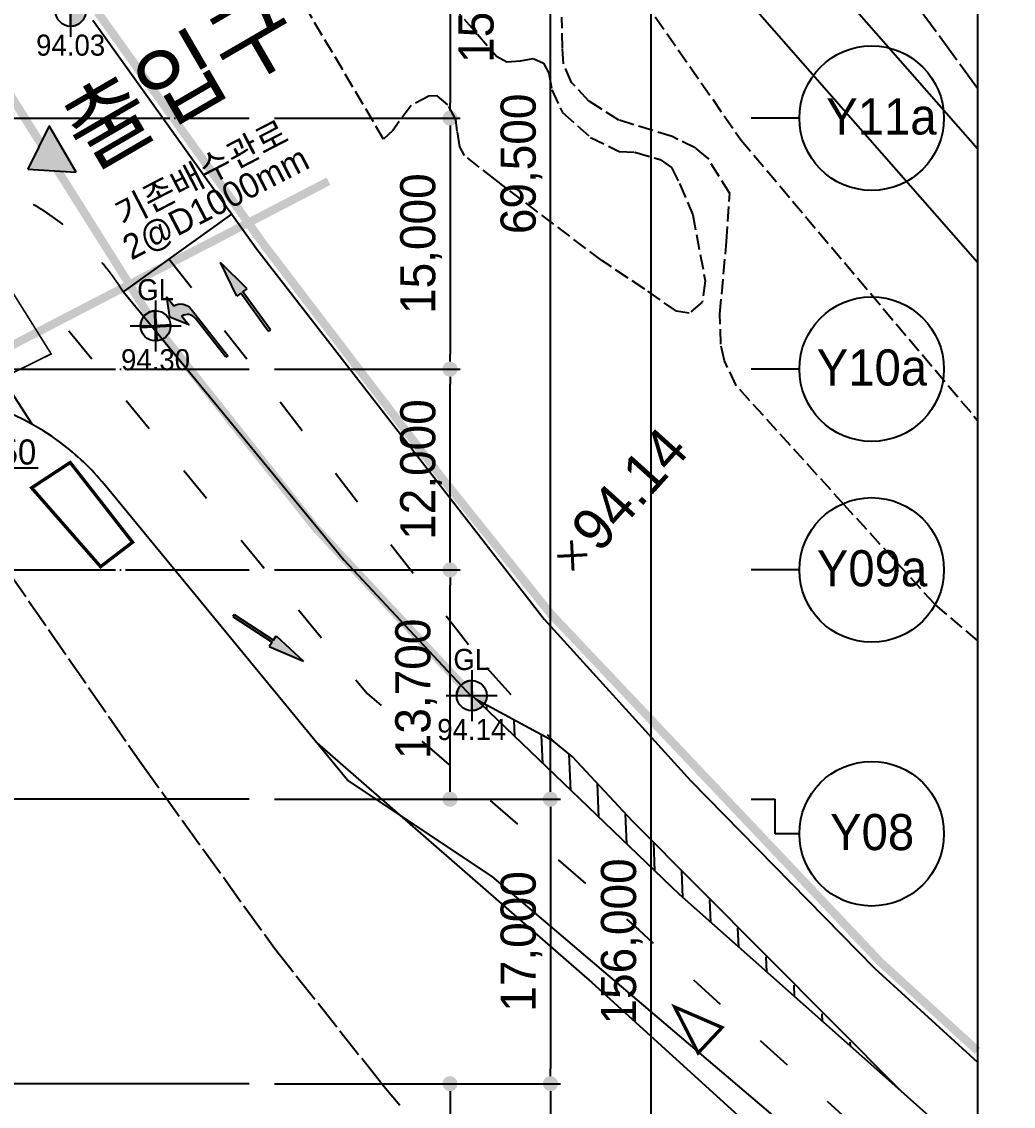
# Model space of a CAD drawing. Header units: millimetres. Extents: x 44352463 to 44913170, y -12080373 to -11704434.
# Drawn here: x 44731680 to 44790947, y -11942469 to -11877654 of the extents above; entities that cross this region are included whole.
import ezdxf
from ezdxf.enums import TextEntityAlignment as Align

# ---------------------------------------------------------------- set-up
doc = ezdxf.new("R2010")
doc.units = ezdxf.units.MM
doc.header["$LTSCALE"] = 600
doc.header["$MEASUREMENT"] = 0
for name, pattern in [('2313', [2, 1.5, -0.5]), ('5112', [3.5, 3, -0.5]), ('ACAD_ISO03W100', [30, 12, -18]), ('CEN', [6.2, 6, -0.1, 0, -0.1]), ('HID', [0.345, 0.225, -0.12]), ('PHANTOM', [2.5, 1.25, -0.25, 0.25, -0.25, 0.25, -0.25])]:
    doc.linetypes.add(name, pattern=pattern)
doc.layers.get('0').update_dxf_attribs({"linetype": 'CONTINUOUS'})
doc.layers.get('DEFPOINTS').update_dxf_attribs({"color": 117, "linetype": 'CONTINUOUS'})
for name, color, linetype in [('# 토목공사', 8, 'CONTINUOUS'), ('+공사계획', 4, 'CONTINUOUS'), ('--휀스', 252, 'FENCELINE1'), ('-JS-횡단보도(신설)', 1, 'CONTINUOUS'), ('-won-차선', 252, 'CONTINUOUS'), ('0-도로', 252, 'CONTINUOUS'), ('0-현황차선', 252, 'CONTINUOUS'), ('3 dim0', 7, 'CONTINUOUS'), ('A-LEAD', 7, 'CONTINUOUS'), ('A-TEX-SYM', 3, 'CONTINUOUS'), ('A-중심선', 10, 'CEN'), ('ASP', 252, 'CONTINUOUS'), ('B0014118', 252, 'CONTINUOUS'), ('D0015112', 252, '5112'), ('ELE7', 7, 'CONTINUOUS'), ('f0027132', 7, 'CONTINUOUS'), ('F0027217', 7, 'CONTINUOUS'), ('G0022313', 252, '2313'), ('SYM-2', 7, 'CONTINUOUS'), ('SYM1', 7, 'CONTINUOUS'), ('교량', 252, 'CONTINUOUS'), ('노면', 252, 'CONTINUOUS'), ('대지경계선', 2, 'CONTINUOUS'), ('지시선2', 7, 'CONTINUOUS'), ('충돌방지대(고무범퍼)', 252, 'CONTINUOUS')]:
    doc.layers.add(name, color=color, linetype=linetype)
doc.styles.add('0-표지판', font='', dxfattribs={"height": 2})
doc.styles.add('AUDIT_D_190715091641-0', font='')
doc.styles.add('HY그래픽B', font='')
doc.styles.add('돋움', font='')
doc.styles.get('0-표지판').set_extended_font_data('HY울릉도M')
doc.styles.get('AUDIT_D_190715091641-0').set_extended_font_data('Dotum')
doc.styles.get('HY그래픽B').set_extended_font_data('Gulim')
doc.styles.get('돋움').set_extended_font_data('Dotum')
doc.linetypes.add('FENCELINE1', pattern='A,0.25,-0.1,[133,ltypeshp.shx,S=0.1,R=0,X=-0.1,Y=0],-0.1,1', length=1.45)
doc.dimstyles.new('scale600', dxfattribs={"dimscale": 600, "dimtxt": 2, "dimasz": 1, "dimexe": 1, "dimexo": 2.5, "dimgap": 0.8, "dimtad": 1, "dimdec": 0, "dimzin": 0, "dimdsep": 46, "dimlunit": 6, "dimtxsty": 'AUDIT_D_190715091641-0', "dimblk": 'DOT', "dimcen": 0, "dimdle": 1, "dimclrd": 256, "dimclre": 256, "dimclrt": 3, "dimadec": 0, "dimazin": 0, "dimtfac": 1, "dimtdec": 0, "dimtix": 1, "dimtmove": 2, "dimatfit": 3, "dimldrblk": 'DOT', "dimfxl": 0, "dimtolj": 1, "dimtzin": 0, "dimarcsym": 0})

# ---------------------------------------------------------------- blocks, each defined once
blk = doc.blocks.new('F0027217')
at = {"layer": 'F0027217', "color": 251, "linetype": 'Continuous', "const_width": 0.179, "elevation": -99.59}
for points in [[(-0.722, 0.636), (0.554, -0.64)], [(-0.722, -0.64), (0.554, 0.636)]]:
    blk.add_lwpolyline(points, dxfattribs=at)
blk = doc.blocks.new('zw$8B9B')
at = {"layer": '노면'}
h = blk.add_hatch(color=256, dxfattribs=at)
h.dxf.hatch_style = 1
h.paths.add_polyline_path([(-1.322, 2.031), (-0.974, 0.872), (-0.884, 1.262), (-0.828, 1.506, -0.414265), (-0.427, 0.797), (-1.092, -2.077), (-0.946, -2.111), (-0.146, 1.348, 0.361119), (-0.647, 2.285), (-0.501, 2.918)])
blk.add_lwpolyline([(-1.092, -2.077), (-0.427, 0.797, 0.414265), (-0.828, 1.506), (-0.884, 1.262), (-0.974, 0.872), (-1.322, 2.031), (-0.501, 2.918), (-0.647, 2.285, -0.361119), (-0.146, 1.348), (-0.946, -2.111)], format="xyb", close=True, dxfattribs=at)
blk = doc.blocks.new('zw$C7BE')
at = {"layer": '노면'}
h = blk.add_hatch(color=256, dxfattribs=at)
h.dxf.hatch_style = 1
h.paths.add_polyline_path([(-0.179, 0.592), (0.654, 2.662), (0.554, 0.433), (0.261, 0.496), (-0.332, -2.24), (-0.478, -2.208), (0.114, 0.528)])
for p, q in [((-0.179, 0.592), (0.654, 2.662)), ((0.554, 0.433), (0.654, 2.662)), ((-0.478, -2.208), (0.114, 0.528)), ((-0.332, -2.24), (0.261, 0.496)), ((0.114, 0.528), (-0.179, 0.592)), ((0.261, 0.496), (0.554, 0.433)), ((-0.478, -2.208), (-0.332, -2.24))]:
    blk.add_line(p, q, dxfattribs=at)
blk = doc.blocks.new('_Dot')
at = {"color": 0, "linetype": 'ByBlock', "lineweight": -2}
blk.add_line((-0.5, 0), (-1, 0), dxfattribs=at)
at = {"color": 0, "linetype": 'ByBlock', "const_width": 0.5}
blk.add_lwpolyline([(-0.25, 0, 1), (0.25, 0, 1)], format="xyb", close=True, dxfattribs=at)
blk = doc.blocks.new('*D95')
at = {"layer": '3 dim0', "lineweight": -2, "transparency": 16777216}
for p, q in [((7736750, 4136986), (7753850, 4136986)), ((7753250, 4136086), (7753250, 4068386)), ((7736750, 4067486), (7753850, 4067486))]:
    blk.add_line(p, q, dxfattribs=at)
at = {"layer": 'DEFPOINTS', "color": 0, "transparency": 16777216}
for p in [(7735250, 4136986), (7735250, 4067486), (7753250, 4067486)]:
    blk.add_point(p, dxfattribs=at)
at = {"layer": '3 dim0', "lineweight": -2, "transparency": 16777216, "xscale": 900, "yscale": 900, "zscale": 900}
for p, rotation in [((7753250, 4136986), 90), ((7753250, 4067486), 270)]:
    blk.add_blockref('_Dot', p, dxfattribs=dict(at, rotation=rotation))
at = {"layer": '3 dim0', "color": 3, "transparency": 16777216, "insert": (7751516, 4102236), "char_height": 2100, "attachment_point": 5, "rotation": 90, "style": 'AUDIT_D_190715091641-0'}
blk.add_mtext('\\A1;69,500', dxfattribs=at)
blk = doc.blocks.new('*D96')
at = {"layer": '3 dim0', "lineweight": -2, "transparency": 16777216}
for p, q in [((7736750, 4223486), (7759850, 4223486)), ((7759250, 4222586), (7759250, 4068386)), ((7736750, 4067486), (7759850, 4067486))]:
    blk.add_line(p, q, dxfattribs=at)
at = {"layer": 'DEFPOINTS', "color": 0, "transparency": 16777216}
for p in [(7735250, 4223486), (7735250, 4067486), (7759250, 4067486)]:
    blk.add_point(p, dxfattribs=at)
at = {"layer": '3 dim0', "lineweight": -2, "transparency": 16777216, "xscale": 900, "yscale": 900, "zscale": 900}
for p, rotation in [((7759250, 4223486), 90), ((7759250, 4067486), 270)]:
    blk.add_blockref('_Dot', p, dxfattribs=dict(at, rotation=rotation))
at = {"layer": '3 dim0', "color": 3, "transparency": 16777216, "insert": (7757516, 4145486), "char_height": 2100, "attachment_point": 5, "rotation": 90, "style": 'AUDIT_D_190715091641-0'}
blk.add_mtext('\\A1;156,000', dxfattribs=at)
blk = doc.blocks.new('*D98')
at = {"layer": '3 dim0', "lineweight": -2, "transparency": 16777216}
for p, q in [((7736750, 4223486), (7753850, 4223486)), ((7753250, 4154886), (7753250, 4222586)), ((7736750, 4153986), (7753850, 4153986))]:
    blk.add_line(p, q, dxfattribs=at)
at = {"layer": 'DEFPOINTS', "color": 0, "transparency": 16777216}
for p in [(7735250, 4223486), (7753250, 4223486), (7735250, 4153986)]:
    blk.add_point(p, dxfattribs=at)
at = {"layer": '3 dim0', "lineweight": -2, "transparency": 16777216, "xscale": 900, "yscale": 900, "zscale": 900}
for p, rotation in [((7753250, 4223486), 90), ((7753250, 4153986), 270)]:
    blk.add_blockref('_Dot', p, dxfattribs=dict(at, rotation=rotation))
at = {"layer": '3 dim0', "color": 3, "transparency": 16777216, "insert": (7751516, 4191953), "char_height": 2100, "attachment_point": 5, "rotation": 90, "style": 'AUDIT_D_190715091641-0'}
blk.add_mtext('\\A1;69,500', dxfattribs=at)
blk = doc.blocks.new('*D101')
at = {"layer": '3 dim0', "lineweight": -2, "transparency": 16777216}
for p, q in [((7736750, 4136986), (7747850, 4136986)), ((7747250, 4136086), (7747250, 4124886)), ((7736750, 4123986), (7747850, 4123986))]:
    blk.add_line(p, q, dxfattribs=at)
at = {"layer": 'DEFPOINTS', "color": 0, "transparency": 16777216}
for p in [(7735250, 4136986), (7735250, 4123986), (7747250, 4123986)]:
    blk.add_point(p, dxfattribs=at)
at = {"layer": '3 dim0', "lineweight": -2, "transparency": 16777216, "xscale": 900, "yscale": 900, "zscale": 900}
for p, rotation in [((7747250, 4136986), 90), ((7747250, 4123986), 270)]:
    blk.add_blockref('_Dot', p, dxfattribs=dict(at, rotation=rotation))
at = {"layer": '3 dim0', "color": 3, "transparency": 16777216, "insert": (7745516, 4130486), "char_height": 2100, "attachment_point": 5, "rotation": 90, "style": 'AUDIT_D_190715091641-0'}
blk.add_mtext('\\A1;13,000', dxfattribs=at)
blk = doc.blocks.new('*D103')
at = {"layer": '3 dim0', "lineweight": -2, "transparency": 16777216}
for p, q in [((7736750, 4153986), (7753850, 4153986)), ((7753250, 4153086), (7753250, 4137886)), ((7736750, 4136986), (7753850, 4136986))]:
    blk.add_line(p, q, dxfattribs=at)
at = {"layer": 'DEFPOINTS', "color": 0, "transparency": 16777216}
for p in [(7735250, 4153986), (7735250, 4136986), (7753250, 4136986)]:
    blk.add_point(p, dxfattribs=at)
at = {"layer": '3 dim0', "lineweight": -2, "transparency": 16777216, "xscale": 900, "yscale": 900, "zscale": 900}
for p, rotation in [((7753250, 4153986), 90), ((7753250, 4136986), 270)]:
    blk.add_blockref('_Dot', p, dxfattribs=dict(at, rotation=rotation))
at = {"layer": '3 dim0', "color": 3, "transparency": 16777216, "insert": (7751516, 4145486), "char_height": 2100, "attachment_point": 5, "rotation": 90, "style": 'AUDIT_D_190715091641-0'}
blk.add_mtext('\\A1;17,000', dxfattribs=at)
blk = doc.blocks.new('*D106')
at = {"layer": '3 dim0', "lineweight": -2, "transparency": 16777216}
for p, q in [((7736750, 4209686), (7747850, 4209686)), ((7747250, 4208786), (7747250, 4195586)), ((7736750, 4194686), (7747850, 4194686))]:
    blk.add_line(p, q, dxfattribs=at)
at = {"layer": 'DEFPOINTS', "color": 0, "transparency": 16777216}
for p in [(7735250, 4209686), (7735250, 4194686), (7747250, 4194686)]:
    blk.add_point(p, dxfattribs=at)
at = {"layer": '3 dim0', "lineweight": -2, "transparency": 16777216, "xscale": 900, "yscale": 900, "zscale": 900}
for p, rotation in [((7747250, 4209686), 90), ((7747250, 4194686), 270)]:
    blk.add_blockref('_Dot', p, dxfattribs=dict(at, rotation=rotation))
at = {"layer": '3 dim0', "color": 3, "transparency": 16777216, "insert": (7749000, 4202186), "char_height": 2100, "attachment_point": 5, "rotation": 90, "style": 'AUDIT_D_190715091641-0'}
blk.add_mtext('\\A1;15,000', dxfattribs=at)
blk = doc.blocks.new('*D107')
at = {"layer": '3 dim0', "lineweight": -2, "transparency": 16777216}
for p, q in [((7736750, 4194686), (7747850, 4194686)), ((7747250, 4193786), (7747250, 4180586)), ((7736750, 4179686), (7747850, 4179686))]:
    blk.add_line(p, q, dxfattribs=at)
at = {"layer": 'DEFPOINTS', "color": 0, "transparency": 16777216}
for p in [(7735250, 4194686), (7735250, 4179686), (7747250, 4179686)]:
    blk.add_point(p, dxfattribs=at)
at = {"layer": '3 dim0', "lineweight": -2, "transparency": 16777216, "xscale": 900, "yscale": 900, "zscale": 900}
for p, rotation in [((7747250, 4194686), 90), ((7747250, 4179686), 270)]:
    blk.add_blockref('_Dot', p, dxfattribs=dict(at, rotation=rotation))
at = {"layer": '3 dim0', "color": 3, "transparency": 16777216, "insert": (7745516, 4187186), "char_height": 2100, "attachment_point": 5, "rotation": 90, "style": 'AUDIT_D_190715091641-0'}
blk.add_mtext('\\A1;15,000', dxfattribs=at)
blk = doc.blocks.new('*D108')
at = {"layer": '3 dim0', "lineweight": -2, "transparency": 16777216}
for p, q in [((7736750, 4179686), (7747850, 4179686)), ((7747250, 4168586), (7747250, 4178786)), ((7736750, 4167686), (7747850, 4167686))]:
    blk.add_line(p, q, dxfattribs=at)
at = {"layer": 'DEFPOINTS', "color": 0, "transparency": 16777216}
for p in [(7735250, 4179686), (7747250, 4179686), (7735250, 4167686)]:
    blk.add_point(p, dxfattribs=at)
at = {"layer": '3 dim0', "lineweight": -2, "transparency": 16777216, "xscale": 900, "yscale": 900, "zscale": 900}
for p, rotation in [((7747250, 4179686), 90), ((7747250, 4167686), 270)]:
    blk.add_blockref('_Dot', p, dxfattribs=dict(at, rotation=rotation))
at = {"layer": '3 dim0', "color": 3, "transparency": 16777216, "insert": (7745516, 4173686), "char_height": 2100, "attachment_point": 5, "rotation": 90, "style": 'AUDIT_D_190715091641-0'}
blk.add_mtext('\\A1;12,000', dxfattribs=at)
blk = doc.blocks.new('*D109')
at = {"layer": '3 dim0', "lineweight": -2, "transparency": 16777216}
for p, q in [((7736750, 4167686), (7747850, 4167686)), ((7747250, 4154886), (7747250, 4166786)), ((7736750, 4153986), (7747850, 4153986))]:
    blk.add_line(p, q, dxfattribs=at)
at = {"layer": 'DEFPOINTS', "color": 0, "transparency": 16777216}
for p in [(7735250, 4167686), (7747250, 4167686), (7735250, 4153986)]:
    blk.add_point(p, dxfattribs=at)
at = {"layer": '3 dim0', "lineweight": -2, "transparency": 16777216, "xscale": 900, "yscale": 900, "zscale": 900}
for p, rotation in [((7747250, 4167686), 90), ((7747250, 4153986), 270)]:
    blk.add_blockref('_Dot', p, dxfattribs=dict(at, rotation=rotation))
at = {"layer": '3 dim0', "color": 3, "transparency": 16777216, "insert": (7745221, 4160576), "char_height": 2100, "attachment_point": 5, "rotation": 90, "style": 'AUDIT_D_190715091641-0'}
blk.add_mtext('\\A1;13,700', dxfattribs=at)
blk = doc.blocks.new('A$C1C3B03E3')
at = {"layer": '+공사계획', "ltscale": 5}
h = blk.add_hatch(color=1, dxfattribs=at)
h.dxf.hatch_style = 1
edge = h.paths.add_edge_path()
edge.add_line((2.031, 2.031), (3.231, 2.031))
edge.add_arc((2.031, 2.031), 1.2, -90, 0, ccw=False)
edge.add_line((2.031, 0.831), (2.031, 2.031))
edge = h.paths.add_edge_path()
edge.add_line((2.031, 2.031), (2.031, 3.231))
edge.add_arc((2.031, 2.031), 1.2, 90, 180)
edge.add_line((0.831, 2.031), (2.031, 2.031))
at = {"layer": '+공사계획', "color": 1, "ltscale": 5}
for points in [[(2.031, 4.062), (2.031, 0)], [(0, 2.031), (4.062, 2.031)]]:
    blk.add_lwpolyline(points, dxfattribs=at)
for points in [[(2.031, 2.031), (2.031, 3.231, 0.414214), (0.831, 2.031), (2.031, 2.031)], [(2.031, 2.031), (3.231, 2.031, -0.414214), (2.031, 0.831), (2.031, 2.031)]]:
    blk.add_lwpolyline(points, format="xyb", dxfattribs=at)
blk.add_circle((2.031, 2.031), 1.2, dxfattribs=at)
blk = doc.blocks.new('ZZZZ')
at = {"layer": 'A-TEX-SYM', "xscale": 750.0000000000001, "yscale": 750.0000000000001, "zscale": 750.0000000000001, "rotation": 359.9931955615171}
for p in [(11736372, 4208610), (11741446, 4189813, 94295), (11760345, 4167715, 94135)]:
    blk.add_blockref('A$C1C3B03E3', p, dxfattribs=at)
at = {"layer": 'A-TEX-SYM', "style": '돋움'}
for s, p in [('94.03', (11737895, 4208112)), ('GL', (11742969, 4193498, 94295)), ('94.30', (11742969, 4189314, 94295)), ('GL', (11761869, 4171400, 94135)), ('94.14', (11761869, 4167216, 94135))]:
    blk.add_text(s, height=1260, dxfattribs=at).set_placement(p, align=Align.MIDDLE_CENTER)
blk = doc.blocks.new('A$C159fdbf0')
at = {"layer": '# 토목공사', "linetype": 'HID', "ltscale": 5, "const_width": 500, "elevation": 94135}
blk.add_lwpolyline([(141235, -126213), (131896, -116204), (122336, -104151), (101416, -70901), (80917, -33114)], dxfattribs=at)
at = {"layer": '# 토목공사', "linetype": 'HID', "ltscale": 2, "const_width": 497}
blk.add_lwpolyline([(132651, -95476), (106656, -108954)], dxfattribs=at)
at = {"layer": '# 토목공사'}
blk.add_lwpolyline([(105489, -110492), (109745, -112600), (115296, -112600)], dxfattribs=at)
at = {"layer": '# 토목공사', "style": 'HY그래픽B'}
for s, p in [('기존배수관로', (125387, -95645, 9501)), ('2@D1000mm', (126254, -97422, 9501))]:
    blk.add_text(s, height=1500, rotation=27.40596, dxfattribs=at).set_placement(p, align=Align.CENTER)
at = {"layer": '# 토목공사', "style": '돋움'}
blk.add_text('D450', height=1500, dxfattribs=at).set_placement((112841, -112403), align=Align.CENTER)
blk = doc.blocks.new('BIO')
at = {"layer": 'ELE7'}
for p in [(7765250, 4153985.9), (7766690, 4151922.5)]:
    blk.add_line(p, (7766690, 4153985.9), dxfattribs=at)
at = {"layer": 'SYM-2'}
for p, q in [((7768130, 4194686.2), (7765250, 4194686.2)), ((7768130, 4179686.2), (7765250, 4179686.2)), ((7768130, 4167686.2), (7765250, 4167686.2)), ((7768130, 4151922.5), (7766690, 4151922.5))]:
    blk.add_line(p, q, dxfattribs=at)
for centre in [(7772450, 4194686.2), (7772450, 4179686.2), (7772450, 4167686.2), (7772450, 4151922.5)]:
    blk.add_circle(centre, 4320, dxfattribs=at)
at = {"layer": 'SYM-2', "color": 3, "style": '돋움'}
for s, p in [('Y11a', (7773032.3, 4194785.7)), ('Y10a', (7772466.7, 4179785.7)), ('Y09a', (7772472.5, 4167785.7)), ('Y08', (7772478.4, 4152022.1))]:
    blk.add_text(s, height=2160, dxfattribs=at).set_placement(p, align=Align.MIDDLE_CENTER)
at = {"layer": '3 dim0'}
for base, p1, p2, angle, picture, middle in [((7759250, 4067485.9), (7735250, 4223485.9), (7735250, 4067485.9), 270, '*D96', (7757516.2, 4145485.9)), ((7747250, 4179685.9), (7735250, 4194685.9), (7735250, 4179685.9), 270, '*D107', (7745516.2, 4187185.9)), ((7747250, 4179685.9), (7735250, 4167685.9), (7735250, 4179685.9), 90, '*D108', (7745516.2, 4173685.9)), ((7753250, 4136985.9), (7735250, 4153985.9), (7735250, 4136985.9), 270, '*D103', (7751516.2, 4145485.9)), ((7753250, 4067485.9), (7735250, 4136985.9), (7735250, 4067485.9), 270, '*D95', (7751516.2, 4102235.9)), ((7747250, 4123985.9), (7735250, 4136985.9), (7735250, 4123985.9), 270, '*D101', (7745516.2, 4130485.9))]:
    dim = blk.add_linear_dim(base=base, p1=p1, p2=p2, angle=angle, dimstyle='scale600', override={"dimtxt": 3.5, "dimasz": 1.5}, dxfattribs=at)
    dim.commit()
    dim.dimension.update_dxf_attribs({"geometry": picture, "text_midpoint": middle})
for base, p1, p2, angle, picture, middle in [((7753250, 4223485.9), (7735250, 4153985.9), (7735250, 4223485.9), 90, '*D98', (7751516.2, 4191952.7)), ((7747250, 4194685.9), (7735250, 4209685.9), (7735250, 4194685.9), 270, '*D106', (7748999.9, 4202185.9)), ((7747250, 4167685.9), (7735250, 4153985.9), (7735250, 4167685.9), 90, '*D109', (7745220.7, 4160576.2))]:
    dim = blk.add_linear_dim(base=base, p1=p1, p2=p2, angle=angle, dimstyle='scale600', override={"dimtxt": 3.5, "dimasz": 1.5}, dxfattribs=at)
    dim.commit()
    dim.dimension.update_dxf_attribs({"geometry": picture, "text_midpoint": middle, "dimtype": 128})

msp = doc.modelspace()

# ---------------------------------------------------------------- hatches: boundary and pattern name
at = {"layer": '-won-차선'}
h = msp.add_hatch(color=256, dxfattribs=at)
h.dxf.hatch_style = 1
h.paths.add_polyline_path([(44746890.079, -11914355.974), (44748525.324, -11915874.724), (44746479.283, -11914983.466), (44746643.601, -11914732.47), (44744300.965, -11913198.829), (44744383.124, -11913073.331), (44746725.761, -11914606.971)])
at = {"layer": '-won-차선', "linetype": 'Continuous'}
h = msp.add_hatch(dxfattribs=at)
h.set_pattern_fill('ANSI31', color=256, scale=500, angle=48.00558807, style=0)
h.set_pattern_definition([(93.00558807, (255472327.4, -522620693.9), (-1585.3162757, -83.2379472), [])])
h.paths.add_polyline_path([(44770966.332, -11929788.872), (44758871.032, -11918177.733), (44763476.07, -11920677.886), (44764604.083, -11921576.304), (44768186.866, -11925427.78), (44782954.032, -11940418.307)])
at = {"layer": 'A-LEAD'}
h = msp.add_hatch(dxfattribs=at)
h.set_pattern_fill('GRASS', color=256, scale=80)
h.set_pattern_definition([(90, (36633527.1, -15505994.8), (-1436.84, 1436.84), [381, -2492.68]), (45, (36633527.1, -15505994.8), (-1436.841, 1436.841), [381, -1651]), (135, (36633527.1, -15505994.8), (-1436.841, -1436.841), [381, -1651])])
edge = h.paths.add_edge_path()
edge.add_line((44699778.814, -11935073.247), (44711359.845, -11925369.855))
edge.add_line((44711359.845, -11925369.855), (44713104.693, -11922135.77))
edge.add_line((44713104.693, -11922135.77), (44714159.004, -11915473.292))
edge.add_line((44714159.004, -11915473.292), (44717567.689, -11907165.528))
edge.add_line((44717567.689, -11907165.528), (44725550.969, -11901400.336))
edge.add_line((44725550.969, -11901400.336), (44728095.75, -11900145.182))
edge.add_arc((44725024.993, -11914827.499), 15000, 78.18705936, 130.91936792)
edge.add_line((44715200.049, -11903493.018), (44704582.771, -11912696.276))
edge.add_line((44704582.771, -11912696.276), (44704548.616, -11912782.06))
edge.add_line((44704548.616, -11912782.06), (44703572.899, -11918946.144))
edge.add_line((44703572.899, -11918946.144), (44691683.932, -11928921.22))
edge.add_line((44691683.932, -11928921.22), (44686017.124, -11941382.84))
edge.add_line((44686017.124, -11941382.84), (44689324.244, -11949981.628))
edge.add_line((44689324.244, -11949981.628), (44690191.743, -11952235.931))
edge.add_line((44690191.743, -11952235.931), (44694514.676, -11958374.624))
edge.add_line((44694514.676, -11958374.624), (44696153.556, -11960701.722))
edge.add_line((44696153.556, -11960701.722), (44703948.963, -11965506.065))
edge.add_line((44703948.963, -11965506.065), (44713429.365, -11969024.583))
edge.add_line((44713429.365, -11969024.583), (44723303.237, -11978405.885))
edge.add_line((44723303.237, -11978405.885), (44729877.965, -11984654.362))
edge.add_line((44729877.965, -11984654.362), (44731613.637, -11986302.994))
edge.add_line((44731613.637, -11986302.994), (44739228.708, -11994591.356))
edge.add_line((44739228.708, -11994591.356), (44748411.283, -12004791.38))
edge.add_line((44748411.283, -12004791.38), (44759033.557, -12017152.647))
edge.add_line((44759033.557, -12017152.647), (44761362.813, -12023957.515))
edge.add_line((44761362.813, -12023957.515), (44761049.553, -12035323.561))
edge.add_line((44761049.553, -12035323.561), (44770958.131, -12035556.51))
edge.add_line((44770958.131, -12035556.51), (44771320.426, -12022443.622))
edge.add_line((44771320.426, -12022443.622), (44767795.524, -12012139.161))
edge.add_line((44767795.524, -12012139.161), (44752342.128, -11994158.743))
edge.add_line((44752342.128, -11994158.743), (44745298.572, -11986520.861))
edge.add_line((44745298.572, -11986520.861), (44738677.151, -11979343.727))
edge.add_line((44738677.151, -11979343.727), (44734388.101, -11975267.323))
edge.add_line((44734388.101, -11975267.323), (44718783.569, -11960436.604))
edge.add_line((44718783.569, -11960436.604), (44708315.325, -11956553.647))
edge.add_line((44708315.325, -11956553.647), (44703086.047, -11953328.868))
edge.add_line((44703086.047, -11953328.868), (44699002.66, -11947532.354))
edge.add_line((44699002.66, -11947532.354), (44696765.03, -11941704.78))
edge.add_line((44696765.03, -11941704.78), (44699778.814, -11935073.247))
at = {"layer": 'A-TEX-SYM'}
h = msp.add_hatch(color=256, dxfattribs=at)
h.dxf.hatch_style = 1
h.paths.add_polyline_path([(44732055.203, -11886460.196), (44734931.857, -11886637.799), (44733325.55, -11883873.133)])

# ---------------------------------------------------------------- linework, layer by layer
at = {"layer": '--휀스', "ltscale": 5, "const_width": 500, "elevation": 94215}
msp.add_lwpolyline([(44700756.939, -11812695.238), (44715749.058, -11840892.648), (44723998.97, -11856389.808), (44730367.593, -11867577.772), (44736364.904, -11877298.509), (44746155.477, -11890980.249), (44756695.768, -11904792.765), (44763275.572, -11913015.377), (44783010.664, -11933859.629), (44788812.163, -11939154.314)], dxfattribs=at)
at = {"layer": '-JS-횡단보도(신설)'}
msp.add_lwpolyline([(44732308.386, -11901714.445), (44717717.475, -11879182.737)], dxfattribs=at)
at = {"layer": '-won-차선', "color": 1}
msp.add_line((44744383.124, -11913073.331), (44744300.965, -11913198.829), dxfattribs=at)
at = {"layer": '-won-차선'}
for p, q in [((44744300.965, -11913198.829), (44746643.601, -11914732.47)), ((44744383.124, -11913073.331), (44746725.761, -11914606.971)), ((44746643.601, -11914732.47), (44746479.283, -11914983.466)), ((44746725.761, -11914606.971), (44746890.079, -11914355.974)), ((44746890.079, -11914355.974), (44748525.324, -11915874.724)), ((44746479.283, -11914983.466), (44748525.324, -11915874.724))]:
    msp.add_line(p, q, dxfattribs=at)
at = {"layer": '-won-차선', "linetype": 'Continuous', "ltscale": 0.3}
for p, q in [((44758595.373, -11917913.109, 94135), (44770966.332, -11929788.872, 94135)), ((44763476.07, -11920677.886, 94135), (44758812.796, -11918146.116, 94135)), ((44764604.083, -11921576.304, 94135), (44763476.07, -11920677.886, 94135)), ((44768186.866, -11925427.78, 94135), (44764604.083, -11921576.304, 94135)), ((44784189.659, -11941513.931, 94135), (44768186.866, -11925427.78, 94135)), ((44770966.332, -11929788.872, 94135), (44782954.032, -11940418.307, 94135)), ((44782954.032, -11940418.307, 94135), (44788812.163, -11945615.452, 94135))]:
    msp.add_line(p, q, dxfattribs=at)
at = {"layer": '-won-차선', "linetype": 'ACAD_ISO03W100', "ltscale": 0.3, "flags": 128}
for points in [[(44737758.169, -11893797.832, 0.292520413), (44722504.176, -11886574.499, 3.671649)], [(44734497.801, -11896130.933), (44752333.097, -11917796.917), (44768555.967, -11931926.021), (44785486.628, -11947322.356, -0.025921358), (44786580.789, -11948426.197), (44788812.163, -11950441.53)]]:
    msp.add_lwpolyline(points, format="xyb", dxfattribs=at)
at = {"layer": '-won-차선', "linetype": 'Continuous'}
msp.add_lwpolyline([(44737758.169, -11893797.832), (44744239.432, -11889159.878)], dxfattribs=at)
at = {"layer": '-won-차선', "linetype": 'Continuous', "ltscale": 0.3}
msp.add_lwpolyline([(44737758.169, -11893797.832), (44750940.913, -11909811.983), (44758540.045, -11917955.798)], dxfattribs=at)
at = {"layer": '-won-차선'}
for points in [[(44734027.94, -11902829.71, 0.353153148), (44715200.049, -11903493.018), (44704582.908, -11912696.157)], [(44776741.55, -11989492.962), (44790112.064, -11962577.268, 0.335389454), (44788326.634, -11953096.722), (44786593.573, -11951522.363), (44759799.384, -11928742.331), (44751162.481, -11922977.324), (44736605.855, -11905294.209, 0.059651973), (44734027.94, -11902829.71, 0.047117266)]]:
    msp.add_lwpolyline(points, format="xyb", dxfattribs=at)
msp.add_lwpolyline([(44749329.277, -11920750.383), (44765763.578, -11935063.631), (44779767.198, -11947798.184)], dxfattribs=at)
at = {"layer": '-won-차선', "const_width": 200}
msp.add_lwpolyline([(44772113.682, -11939279.59), (44770707.191, -11936532.575), (44773538.866, -11937759.736)], close=True, dxfattribs=at)
at = {"layer": '0-도로', "linetype": 'Continuous'}
for points in [[(44764082.956, -11852464.718), (44764082.956, -11852464.718), (44764539.695, -11853179.973), (44772197.76, -11865172.128), (44778571.569, -11873553.942), (44788812.163, -11885226.757)], [(44788812.163, -11892049.747), (44775084.418, -11876402.253), (44768505.197, -11867749.408), (44760746.955, -11855602.486), (44760215.307, -11854768.666)]]:
    msp.add_lwpolyline(points, dxfattribs=at)
at = {"layer": '0-현황차선', "linetype": 'ACAD_ISO03W100', "ltscale": 0.3}
msp.add_lwpolyline([(44740494.985, -11891839.383), (44759462.978, -11916254.247), (44763482.963, -11920684.531)], dxfattribs=at)
at = {"layer": 'A-TEX-SYM'}
for p, q in [((44733325.55, -11883873.133), (44732055.203, -11886460.196)), ((44734931.857, -11886637.799), (44733325.55, -11883873.133)), ((44732055.203, -11886460.196), (44734931.857, -11886637.799))]:
    msp.add_line(p, q, dxfattribs=at)
at = {"layer": 'A-중심선', "ltscale": 5}
for p, q in [((44610933.674, -11883416.85), (44745280.078, -11883416.85)), ((44607685.86, -11898416.85), (44745280.078, -11898416.85)), ((44607685.86, -11910416.85), (44745280.078, -11910416.85)), ((44745280.078, -11924116.81), (44413938.371, -11924116.81)), ((44745280.078, -11941116.81), (44413938.371, -11941116.81))]:
    msp.add_line(p, q, dxfattribs=at)
at = {"layer": 'ASP'}
msp.add_lwpolyline([(44745729.948, -11891242.784), (44762911.077, -11913357.667), (44771659.311, -11922998.786), (44782652.079, -11934208.282), (44788812.163, -11939830.536)], dxfattribs=at)
at = {"layer": 'B0014118', "const_width": 200}
msp.add_lwpolyline([(44734580.116, -11903995.081), (44738306.989, -11908760.213), (44736396.837, -11910221.438), (44732273.41, -11905509.698)], close=True, dxfattribs=at)
at = {"layer": 'D0015112'}
for points in [[(44788812.163, -11881649.246), (44774826.006, -11862553.015), (44776662.734, -11858614.53), (44779538.056, -11855360.75), (44788812.163, -11845335.913)], [(44714699.798, -11914151.475), (44715110.545, -11913633.977), (44716872.301, -11911854.826), (44723275.529, -11906164.822), (44724910.547, -11905033.139), (44725817.033, -11904725.678), (44726984.54, -11905195.438), (44727939.681, -11906313.621), (44729287.647, -11908076.067), (44730897.759, -11910529.288), (44738819.317, -11921970.175), (44746786.711, -11933016.379), (44753126.525, -11941020.447), (44754473.249, -11942610.894)]]:
    msp.add_lwpolyline(points, dxfattribs=at)
at = {"layer": 'DEFPOINTS', "linetype": 'ByBlock'}
msp.add_lwpolyline([(44352466.172, -11752471.735), (44788814.838, -11752471.735), (44788814.838, -12080071.736), (44352466.172, -12080071.736)], close=True, dxfattribs=at)
at = {"layer": 'G0022313'}
for points in [[(44755746.708, -11874796.983), (44760060.988, -11879704.754), (44760685.089, -11880047.268), (44761489.637, -11879996.527), (44762251.903, -11879855.249), (44762872.889, -11880138.447), (44763195.404, -11880738.252), (44763370.772, -11881718.233), (44763997.57, -11883083.074), (44765671.579, -11884568.535), (44767397.328, -11885407.633), (44768332.907, -11885451.977), (44769842.036, -11885887.514), (44770519.564, -11886357.51), (44770995.225, -11887325.264), (44771794.551, -11889197.946), (44772531.85, -11893139.355), (44772356.199, -11894406.13), (44771570.973, -11895081.091), (44770825.093, -11894954.563), (44768920.269, -11893644.788), (44766354.782, -11891929.983), (44759972.128, -11887088.329), (44758152.354, -11885645.218), (44757864.616, -11885127.849), (44757711.169, -11884187.786), (44757627.931, -11883506.026), (44757152.929, -11882618.25), (44756510.344, -11882085.525), (44756011.964, -11882101.071), (44754956.416, -11882657.814), (44753857.194, -11884149.393), (44753310.138, -11884667.401), (44742813.337, -11866929.522)], [(44763378.082, -11868506.478), (44774663.19, -11884711.039), (44788812.163, -11901478.813)], [(44788812.163, -11914636.914), (44786229.228, -11912442.567), (44780846.589, -11906525.939), (44774377.852, -11899397.455), (44773686.998, -11897918.436), (44773461.161, -11896921.279), (44773413.517, -11895137.292), (44773806.002, -11890798.808), (44774002.889, -11887927.116), (44772687.526, -11885801.129), (44771965.49, -11885211.681), (44770552.797, -11884522.544), (44767378.981, -11883534.307), (44765575.149, -11882394.833), (44764539.36, -11881278.052), (44764056.062, -11880164.834), (44763997.532, -11879238.905), (44763961.491, -11877392.707)]]:
    msp.add_lwpolyline(points, dxfattribs=at)
at = {"layer": '교량'}
msp.add_line((44735939.374, -11877561.044, 93995), (44745729.948, -11891242.784, 0), dxfattribs=at)
at = {"layer": '대지경계선', "linetype": 'PHANTOM', "ltscale": 7, "const_width": 100, "flags": 128}
msp.add_lwpolyline([(44616960.675, -11802103.557), (44617785.461, -11798848.713), (44617362.678, -11791713.611), (44626666.136, -11794747.132), (44632574.149, -11797723.14), (44636291.596, -11801270.17), (44640521.438, -11802721.988), (44650470.871, -11812448.377), (44653159.244, -11817029.426), (44656608.715, -11825452.223), (44665285.531, -11833556.654), (44670703.559, -11830059.606), (44674603.207, -11827542.254), (44684773.006, -11838620.132), (44690069.258, -11844779.23), (44692040.637, -11847073.289), (44697617.074, -11840422.462), (44712954.135, -11865082.119), (44728148.853, -11889059.419), (44733442.811, -11897507.868), (44725550.969, -11901400.336), (44717567.689, -11907165.528), (44714159.004, -11915473.292), (44713104.693, -11922135.77), (44711359.845, -11925369.855), (44699778.814, -11935073.247), (44696765.03, -11941704.78), (44699002.66, -11947532.354), (44703086.047, -11953328.868), (44708315.325, -11956553.647), (44718783.569, -11960436.604), (44734388.101, -11975267.323), (44738677.151, -11979343.727), (44745298.572, -11986520.861), (44752342.128, -11994158.743), (44767795.524, -12012139.161), (44771320.426, -12022443.622), (44770958.131, -12035556.51), (44761049.549, -12035323.561)], dxfattribs=at)

# ---------------------------------------------------------------- block references
at = {"layer": '-JS-횡단보도(신설)'}
for name, p, xscale, yscale, zscale, rotation in [('zw$C7BE', (44745098.763, -11894316.985), 1000, 1000, 1000, 48.00558807240709), ('zw$8B9B', (44742950.243, -11895555.863), 999.9999999999997, 999.9999999999997, 999.9999999999997, 51.15870710115577)]:
    msp.add_blockref(name, p, dxfattribs=dict(at, xscale=xscale, yscale=yscale, zscale=zscale, rotation=rotation))
at = {"ltscale": 3}
msp.add_blockref('A$C159fdbf0', (44617362.678, -11791713.611), dxfattribs=at)
at = {"layer": 'F0027217', "color": 251, "xscale": 1000, "yscale": 1000, "zscale": 1000, "rotation": 48.00558807240709}
for p in [(44739745.751, -11895788.27, 193885), (44764641.991, -11909492.178, 193725)]:
    msp.add_blockref('F0027217', p, dxfattribs=at)
at = {"layer": '지시선2'}
msp.add_blockref('BIO', (37010030.124, -16078102.711), dxfattribs=at)
at = {"layer": '충돌방지대(고무범퍼)'}
msp.add_blockref('ZZZZ', (32996710.738, -16087166.79), dxfattribs=at)

# ---------------------------------------------------------------- texts
at = {"layer": 'f0027132', "color": 251, "style": '0-표지판'}
msp.add_text('94.14', height=2500, rotation=48.00558809, dxfattribs=at).set_placement((44766194.184, -11909459.872, 94135))
at = {"layer": 'SYM1', "color": 3, "style": '돋움'}
msp.add_text('출입구', height=3985.8611, rotation=30.15714458, dxfattribs=at).set_placement((44735658.84, -11886581.377))

doc.saveas('drawing.dxf')
